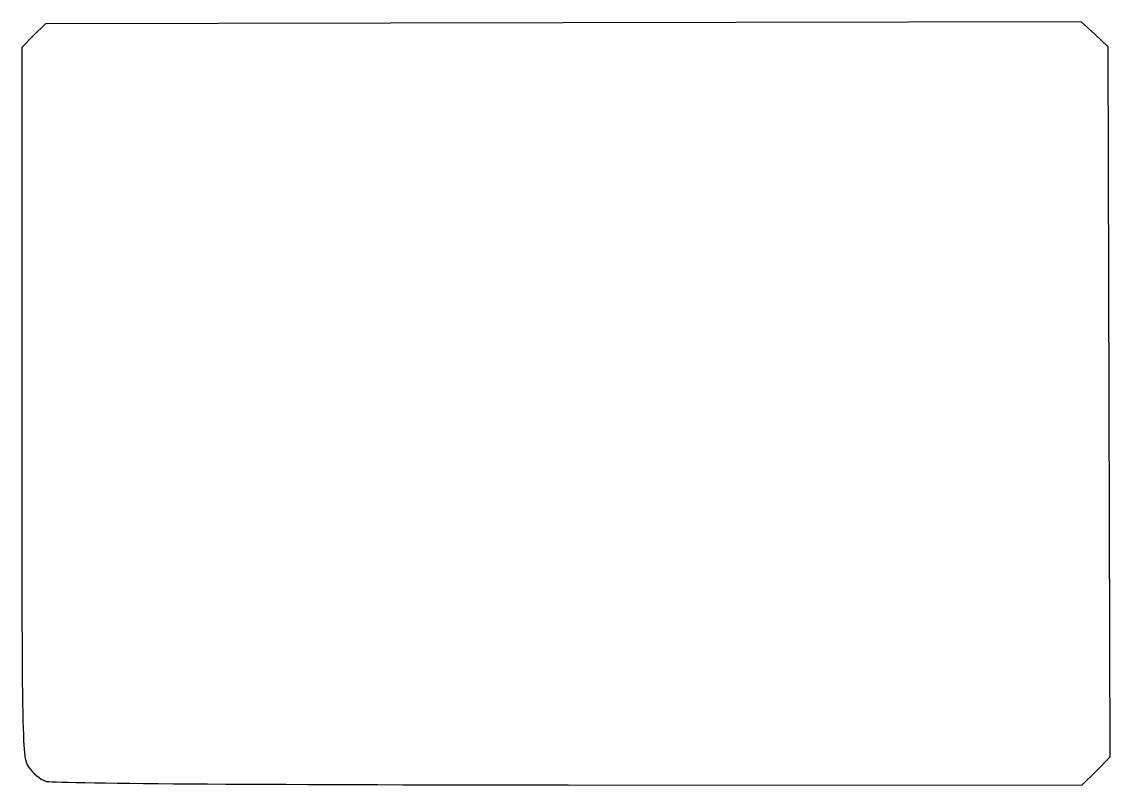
# Model space of a CAD drawing. Header units: centimetres. Extents: x -3.98 to 3.95, y 1.37 to 6.92.
import ezdxf

# ---------------------------------------------------------------- set-up
doc = ezdxf.new("R2010")
doc.units = ezdxf.units.CM
doc.header["$MEASUREMENT"] = 0
doc.layers.add('Layer 1', color=7, linetype='Continuous')

msp = doc.modelspace()

# ---------------------------------------------------------------- linework, layer by layer
at = {"layer": 'Layer 1'}
msp.add_open_spline([(-3.80691, 1.39644), (-3.84329, 1.41034), (-3.89687, 1.45404), (-3.92597, 1.49357), (-3.92597, 1.49357), (-3.97804, 1.56428), (-3.97889, 1.60702), (-3.97889, 4.15122), (-3.97889, 4.15122), (-3.97889, 4.15122), (-3.97889, 6.73702), (-3.97889, 6.73702), (-3.97889, 6.73702), (-3.97889, 6.73702), (-3.8924, 6.82352), (-3.8924, 6.82352), (-3.8924, 6.82352), (-3.8924, 6.82352), (-3.8059, 6.91002), (-3.8059, 6.91002), (-3.8059, 6.91002), (-3.8059, 6.91002), (-0.036, 6.9169), (-0.036, 6.9169), (-0.036, 6.9169), (-0.036, 6.9169), (3.73391, 6.92378), (3.73391, 6.92378), (3.73391, 6.92378), (3.73391, 6.92378), (3.83303, 6.83295), (3.83303, 6.83295), (3.83303, 6.83295), (3.83303, 6.83295), (3.93215, 6.74211), (3.93215, 6.74211), (3.93215, 6.74211), (3.93215, 6.74211), (3.93915, 4.15766), (3.93915, 4.15766), (3.93915, 4.15766), (3.93915, 4.15766), (3.94615, 1.57321), (3.94615, 1.57321), (3.94615, 1.57321), (3.94615, 1.57321), (3.84305, 1.4701), (3.84305, 1.4701), (3.84305, 1.4701), (3.84305, 1.4701), (3.73994, 1.36699), (3.73994, 1.36699), (3.73994, 1.36699), (3.73994, 1.36699), (-0.00041, 1.36908), (-0.00041, 1.36908), (-0.00041, 1.36908), (-2.3072, 1.37037), (-3.76612, 1.38086), (-3.80691, 1.39644)], degree=3, knots=[0, 0, 0, 0, 0.0625, 0.0625, 0.0625, 0.0625, 0.125, 0.125, 0.125, 0.125, 0.1875, 0.1875, 0.1875, 0.1875, 0.25, 0.25, 0.25, 0.25, 0.3125, 0.3125, 0.3125, 0.3125, 0.375, 0.375, 0.375, 0.375, 0.4375, 0.4375, 0.4375, 0.4375, 0.5, 0.5, 0.5, 0.5, 0.5625, 0.5625, 0.5625, 0.5625, 0.625, 0.625, 0.625, 0.625, 0.6875, 0.6875, 0.6875, 0.6875, 0.75, 0.75, 0.75, 0.75, 0.8125, 0.8125, 0.8125, 0.8125, 0.875, 0.875, 0.875, 0.875, 1, 1, 1, 1], dxfattribs=at)

doc.saveas('drawing.dxf')
